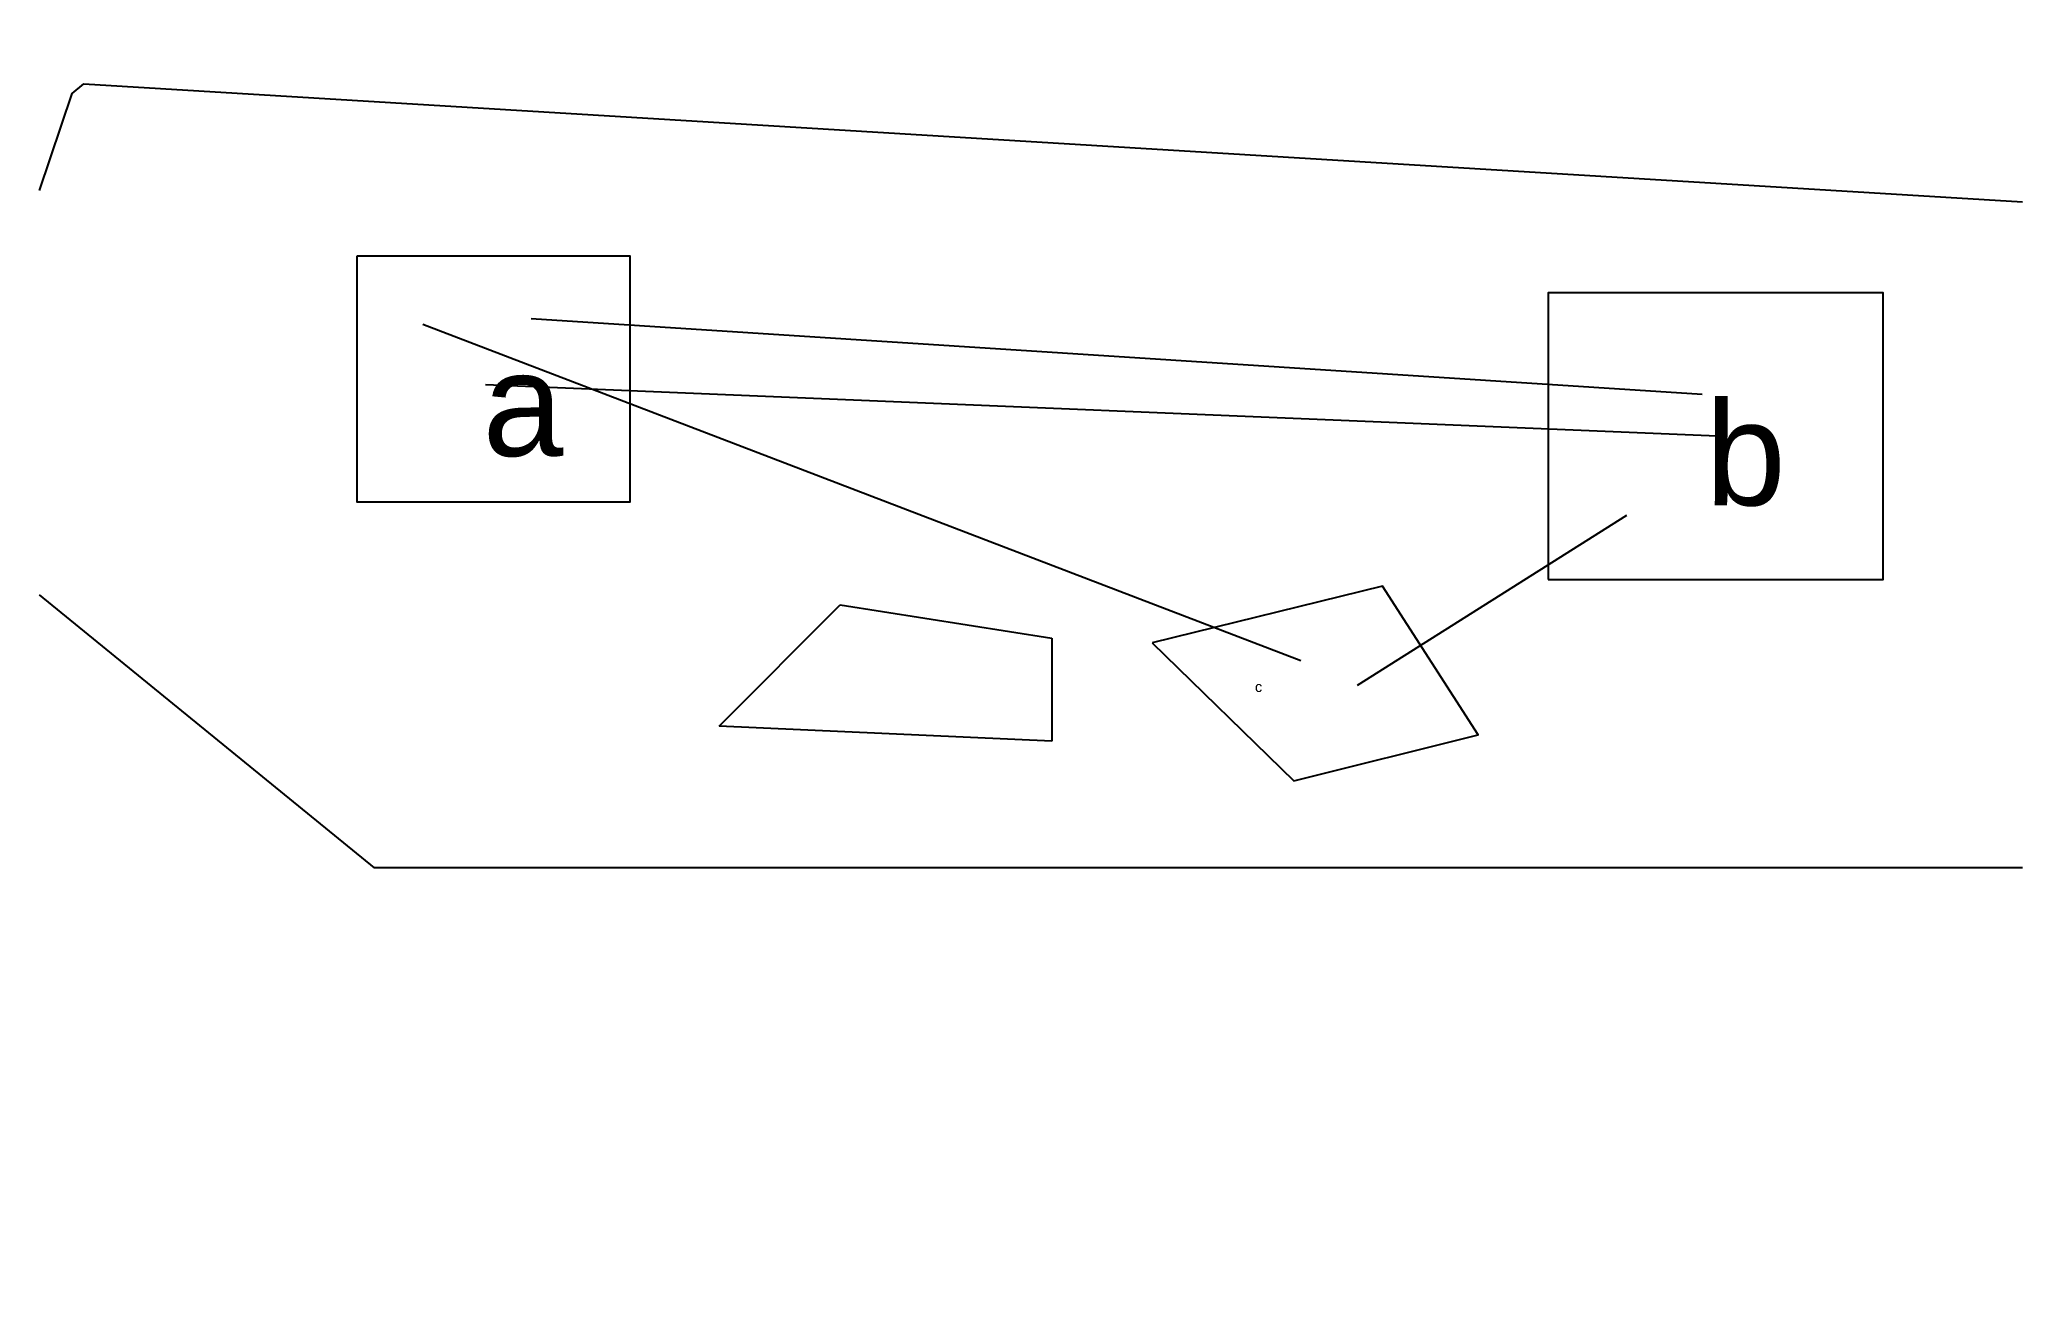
# Paper-space layout 'Sheet1' of a CAD drawing. Header units: millimetres. Extents: x 40 to 364, y 26 to 231.
# The model-space entities are those that its viewports show. They can reach past a viewport. Long polylines and large blocks are cut down to what shows.
import ezdxf

# ---------------------------------------------------------------- set-up
doc = ezdxf.new("R2010")
doc.units = ezdxf.units.MM
for name, color, linetype in [('graph', 112, 'Continuous'), ('walls', 240, 'Continuous'), ('zones', 172, 'Continuous')]:
    doc.layers.add(name, color=color, linetype=linetype)
doc.layers.get('0').off()
doc.styles.get("Standard").update_dxf_attribs({"font": 'arial.ttf'})

msp = doc.modelspace()

# ---------------------------------------------------------------- linework, layer by layer
at = {"layer": 'graph'}
for p, q in [((63.58, 231.44), (275.01, 150.45)), ((371.61, 214.49), (89.62, 232.7)), ((78.67, 216.91), (375.24, 204.52)), ((288.65, 144.48), (353.44, 185.4))]:
    msp.add_line(p, q, dxfattribs=at)
at = {"layer": 'walls'}
for p, q in [((134.89, 134.65, 1), (164.04, 163.8, 1)), ((164.04, 163.8, 1), (215.04, 155.78, 1)), ((215.04, 155.78, 1), (215.04, 131.01, 1)), ((215.04, 131.01, 1), (134.89, 134.65, 1))]:
    msp.add_line(p, q, dxfattribs=at)
msp.add_lwpolyline([(-18.04, 289.34), (480.01, 259.02), (452.5, 100.47), (51.91, 100.47), (-54.42, 187.21), (-20.84, 287), (-18.04, 289.34)], dxfattribs=at)
at = {"layer": 'zones'}
for points in [[(47.71, 247.83), (47.71, 188.61), (113.47, 188.61), (113.47, 247.83), (47.71, 247.83)], [(334.51, 169.95), (415.19, 169.95), (415.19, 238.97), (334.51, 238.97), (334.51, 169.95)], [(239.2, 154.71), (273.3, 121.46), (317.63, 132.55), (294.62, 168.35), (239.2, 154.71)]]:
    msp.add_lwpolyline(points, dxfattribs=at)

# ---------------------------------------------------------------- texts
at = {"layer": 'zones', "attachment_point": 1}
for s, insert, char_height, width in [('{a}', (77.96, 224.69), 25, 12.3873), ('{b}', (372.34, 212.8), 25, 27.6892), ('{c}', (263.93, 145.34), 2.5, 27.2805)]:
    msp.add_mtext(s, dxfattribs=dict(at, insert=insert, char_height=char_height, width=width))

psp = doc.layouts.new('Sheet1')

# ---------------------------------------------------------------- viewports
at = {"layer": '0'}
psp.add_viewport(center=(202.5, 128.5), size=(324, 205.6), view_center_point=(210, 148.5), view_height=302.94, dxfattribs=at)

doc.saveas('drawing.dxf')
